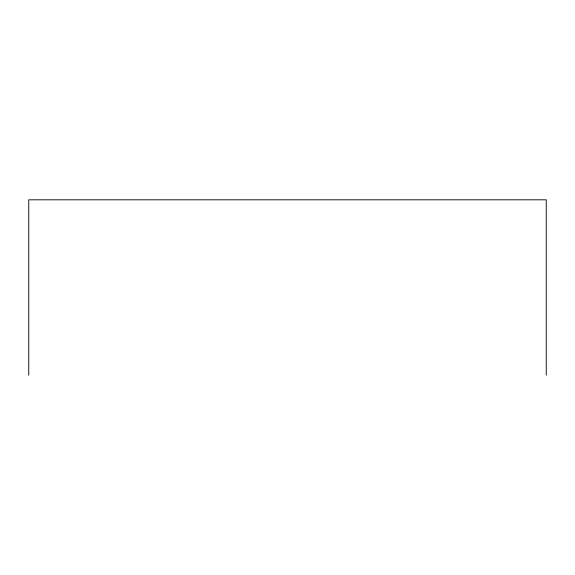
<?xml version="1.0" encoding="UTF-8"?>
<svg xmlns="http://www.w3.org/2000/svg" width="575" height="575" viewBox="0 0 575 575"><rect width="100%" height="100%" fill="white"/><g stroke="black" fill="none" stroke-linecap="round" stroke-linejoin="round"><path stroke-width="0.86" d="M546.25 375.188L546.25 199.812L28.75 199.812L28.75 375.188"/></g></svg>
